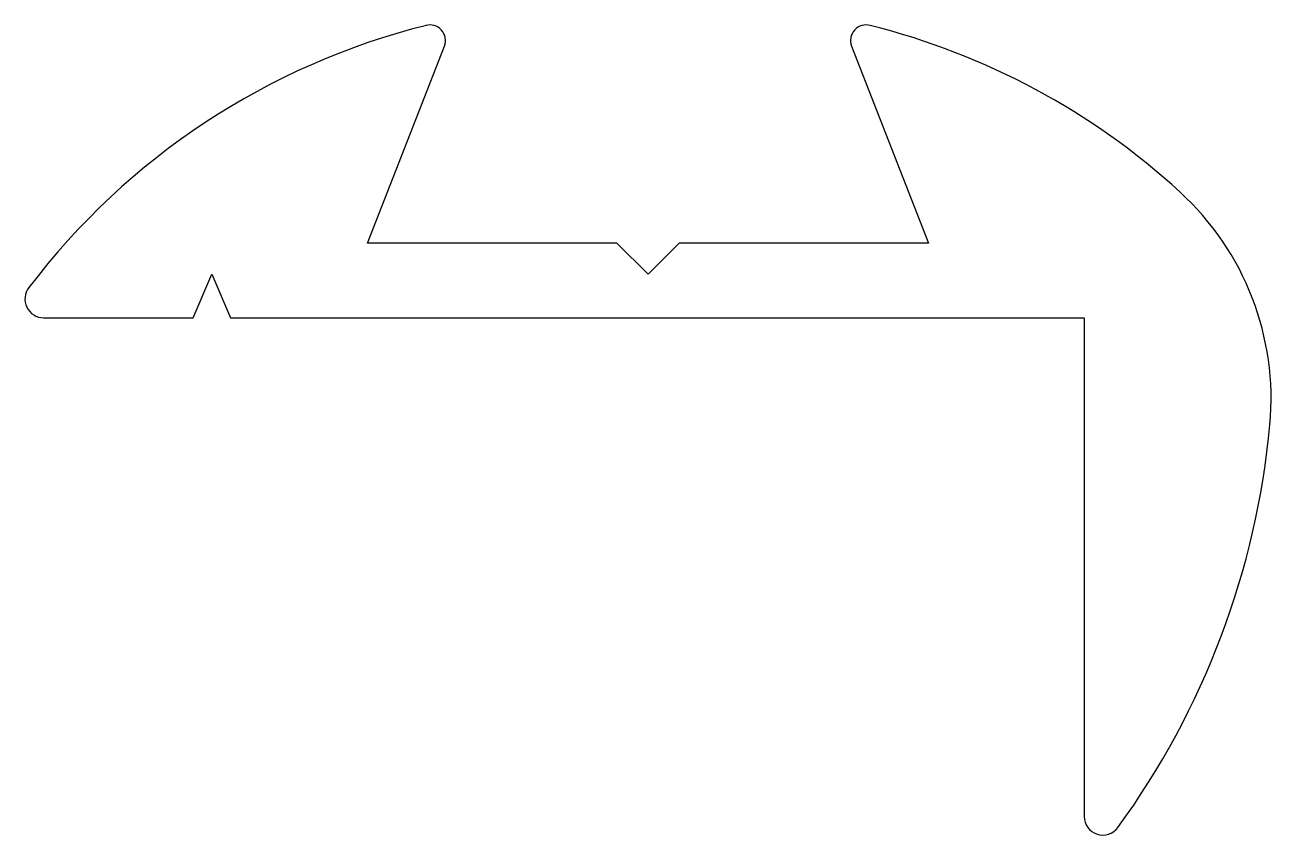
# Model space of a CAD drawing. Extents: x 257.6 to 277.6, y 258.8 to 271.8.
import ezdxf

# ---------------------------------------------------------------- set-up
doc = ezdxf.new("R2010")
doc.units = 0
doc.layers.add('ANA', color=220, linetype='CONTINUOUS')

msp = doc.modelspace()

# ---------------------------------------------------------------- linework, layer by layer
at = {"layer": 'ANA'}
msp.add_lwpolyline([(264.071, 271.774, 0.17096), (257.692, 267.568, 0.628358), (257.927, 267.081), (260.327, 267.081), (260.627, 267.781), (260.927, 267.081), (274.627, 267.081), (274.627, 259.081, 0.72601), (275.169, 258.904, 0.135257), (277.608, 265.366, 0.234539), (276.165, 269.099, 0.124649), (271.192, 271.772, 0.615488), (270.894, 271.44), (272.127, 268.281), (268.127, 268.281), (267.627, 267.781), (267.127, 268.281), (263.127, 268.281), (264.359, 271.44, 0.615488), (264.061, 271.772)], format="xyb", dxfattribs=at)

doc.saveas('drawing.dxf')
